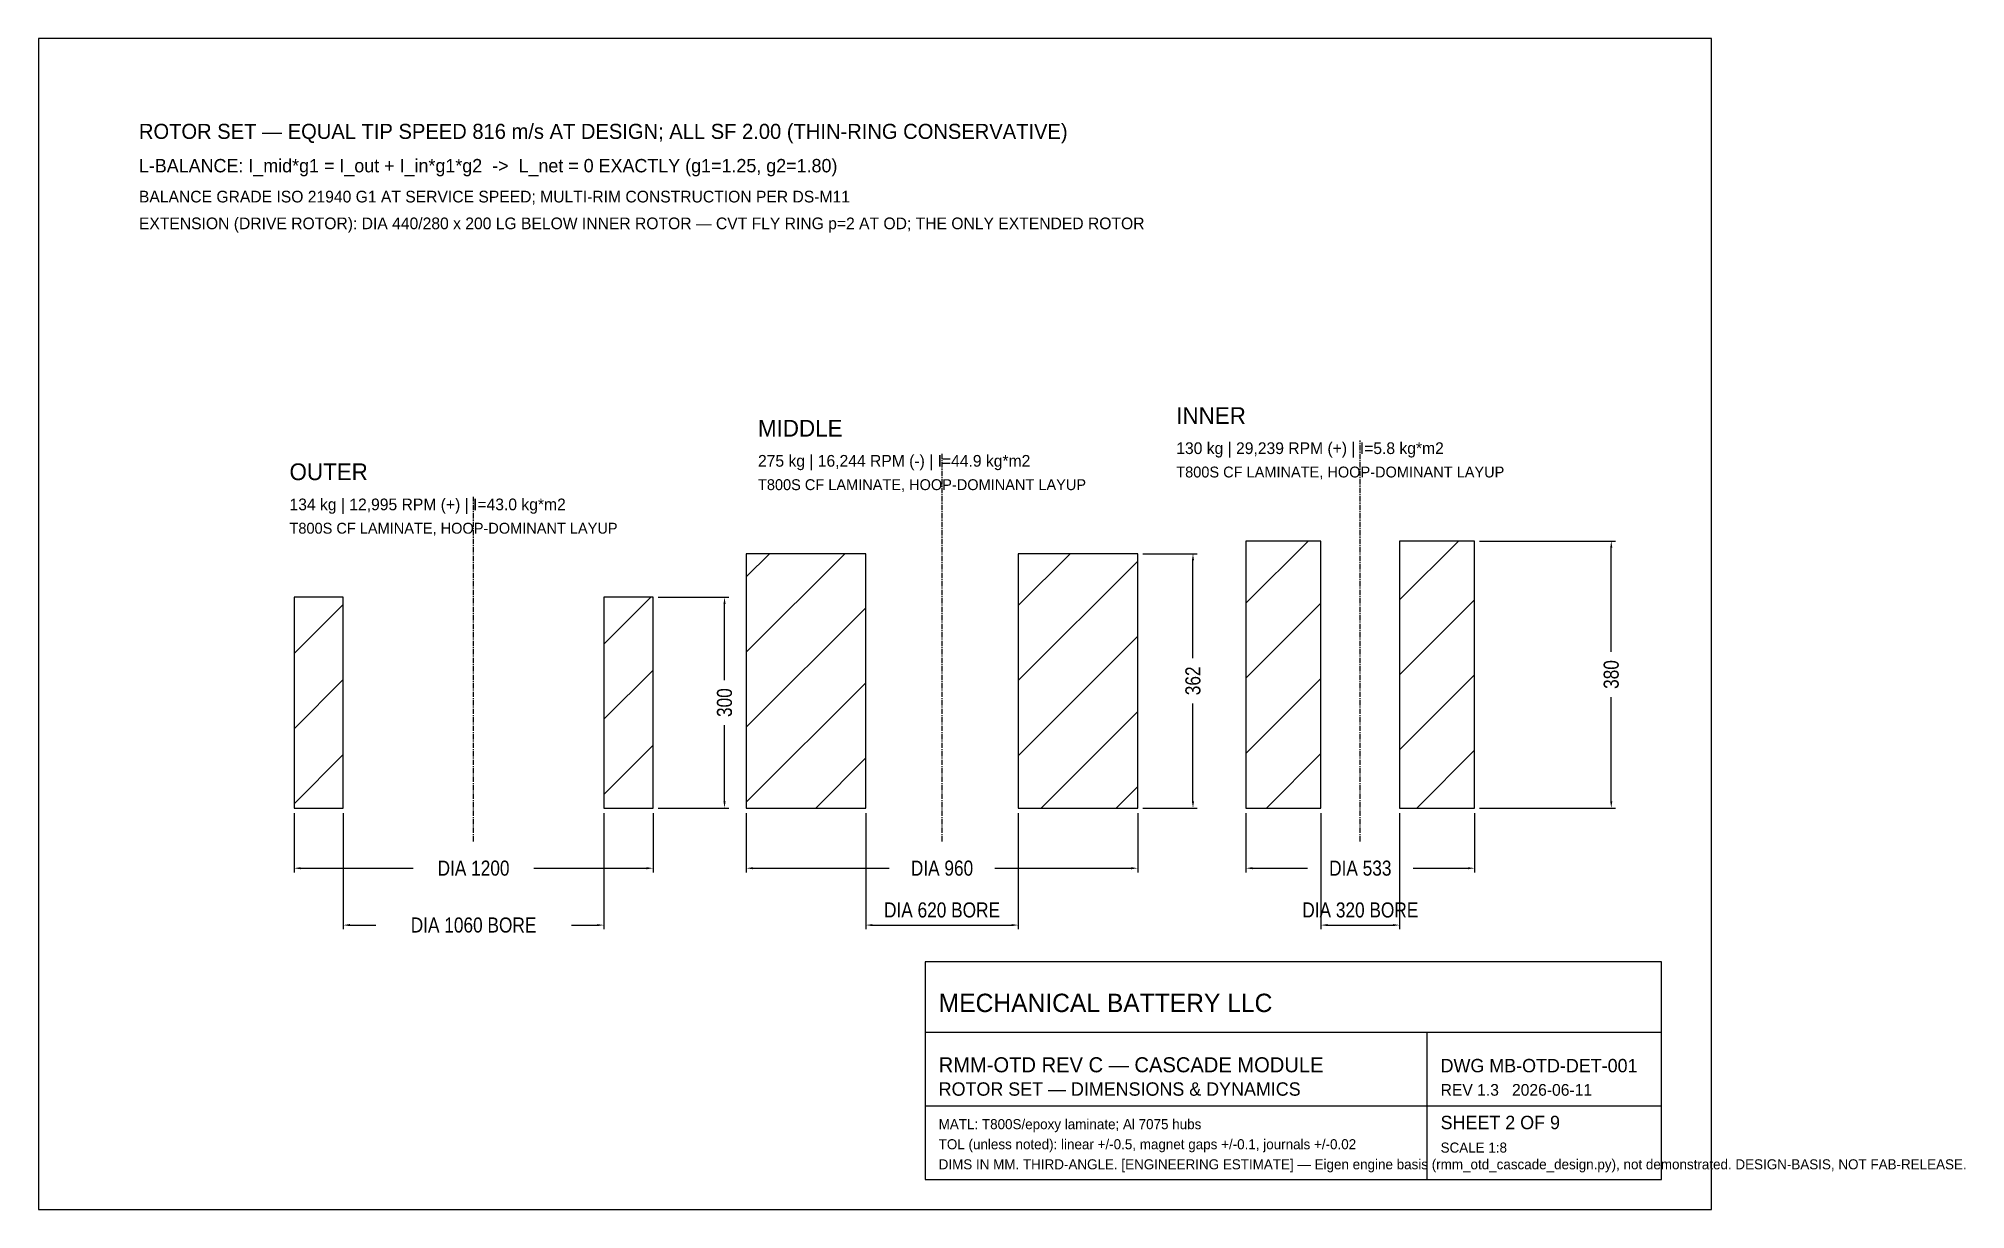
# Model space of a CAD drawing. Header units: millimetres. Extents: x 0 to 1152, y 0 to 700.
import ezdxf

# ---------------------------------------------------------------- set-up
doc = ezdxf.new("R2010")
doc.units = ezdxf.units.MM
doc.linetypes.add('CENTER', pattern=[5.08, 3.175, -0.635, 0.635, -0.635])
for name, color, linetype in [('CENTER', 1, 'CENTER'), ('DIM', 3, 'CONTINUOUS'), ('NOTE', 2, 'CONTINUOUS'), ('ROTOR', 9, 'CONTINUOUS')]:
    doc.layers.add(name, color=color, linetype=linetype)
for name, color, linetype, true_color in [('HATCH', 8, 'CONTINUOUS', 0x6e6e6e), ('TEXT', 7, 'CONTINUOUS', 0x000000), ('TITLE', 7, 'CONTINUOUS', 0x000000)]:
    doc.layers.add(name, color=color, linetype=linetype, true_color=true_color)
doc.styles.add('OpenSansCondensed-Light', font='OpenSansCondensed-Light.ttf')
doc.dimstyles.new('MB', dxfattribs={"dimtxt": 9, "dimasz": 4, "dimexe": 2.5, "dimexo": 3, "dimgap": 2, "dimtad": 1, "dimdec": 1, "dimcen": 2.5, "dimazin": 3, "dimtfac": 1, "dimtmove": 0, "dimatfit": 3})

# ---------------------------------------------------------------- blocks, each defined once
blk = doc.blocks.new('_CLOSEDFILLED')
at = {"color": 0, "linetype": 'BYBLOCK'}
blk.add_solid([(-1, 0.16), (0, 0), (-1, -0.16)], dxfattribs=at)
blk = doc.blocks.new('*D1')
for p, q in [((152.69, 237), (152.69, 201.5)), ((367.31, 237), (367.31, 201.5)), ((156.69, 204), (224, 204)), ((296, 204), (363.31, 204))]:
    blk.add_line(p, q)
at = {"layer": 'Defpoints'}
for p in [(152.69, 240), (367.31, 240), (152.69, 204)]:
    blk.add_point(p, dxfattribs=at)
at = {"layer": 'DIM', "xscale": 4, "yscale": 4, "rotation": 180}
blk.add_blockref('_CLOSEDFILLED', (152.69, 204), dxfattribs=at)
at = {"layer": 'DIM', "xscale": 4, "yscale": 4}
blk.add_blockref('_CLOSEDFILLED', (367.31, 204), dxfattribs=at)
at = {"layer": 'DIM', "insert": (260, 204), "char_height": 9, "attachment_point": 5, "style": 'OpenSansCondensed-Light'}
blk.add_mtext('DIA 1200', dxfattribs=at)
blk = doc.blocks.new('*D2')
for p, q in [((182.09, 237), (182.09, 167.5)), ((337.91, 237), (337.91, 167.5)), ((186.09, 170), (201.5, 170)), ((318.5, 170), (333.91, 170))]:
    blk.add_line(p, q)
at = {"layer": 'Defpoints'}
for p in [(182.09, 240), (337.91, 240), (182.09, 170)]:
    blk.add_point(p, dxfattribs=at)
at = {"layer": 'DIM', "xscale": 4, "yscale": 4, "rotation": 180}
blk.add_blockref('_CLOSEDFILLED', (182.09, 170), dxfattribs=at)
at = {"layer": 'DIM', "xscale": 4, "yscale": 4}
blk.add_blockref('_CLOSEDFILLED', (337.91, 170), dxfattribs=at)
at = {"layer": 'DIM', "insert": (260, 170), "char_height": 9, "attachment_point": 5, "style": 'OpenSansCondensed-Light'}
blk.add_mtext('DIA 1060 BORE', dxfattribs=at)
blk = doc.blocks.new('*D3')
for p, q in [((370.31, 366), (412.5, 366)), ((410, 316.5), (410, 362)), ((410, 244), (410, 289.5)), ((370.31, 240), (412.5, 240))]:
    blk.add_line(p, q)
at = {"layer": 'Defpoints'}
for p in [(367.31, 366), (367.31, 240), (410, 240)]:
    blk.add_point(p, dxfattribs=at)
at = {"layer": 'DIM', "xscale": 4, "yscale": 4}
for p, rotation in [((410, 366), 90), ((410, 240), 270)]:
    blk.add_blockref('_CLOSEDFILLED', p, dxfattribs=dict(at, rotation=rotation))
at = {"layer": 'DIM', "insert": (410, 303), "char_height": 9, "attachment_point": 5, "rotation": 90, "style": 'OpenSansCondensed-Light'}
blk.add_mtext('300', dxfattribs=at)
blk = doc.blocks.new('*D4')
for p, q in [((423.03, 237), (423.03, 201.5)), ((656.97, 237), (656.97, 201.5)), ((427.03, 204), (508.5, 204)), ((571.5, 204), (652.97, 204))]:
    blk.add_line(p, q)
at = {"layer": 'Defpoints'}
for p in [(423.03, 240), (656.97, 240), (423.03, 204)]:
    blk.add_point(p, dxfattribs=at)
at = {"layer": 'DIM', "xscale": 4, "yscale": 4, "rotation": 180}
blk.add_blockref('_CLOSEDFILLED', (423.03, 204), dxfattribs=at)
at = {"layer": 'DIM', "xscale": 4, "yscale": 4}
blk.add_blockref('_CLOSEDFILLED', (656.97, 204), dxfattribs=at)
at = {"layer": 'DIM', "insert": (540, 204), "char_height": 9, "attachment_point": 5, "style": 'OpenSansCondensed-Light'}
blk.add_mtext('DIA 960', dxfattribs=at)
blk = doc.blocks.new('*D6')
for p, q in [((659.97, 392.04), (692.5, 392.04)), ((690, 329.52), (690, 388.04)), ((690, 244), (690, 302.52)), ((659.97, 240), (692.5, 240))]:
    blk.add_line(p, q)
at = {"layer": 'Defpoints'}
for p in [(656.97, 392.04), (656.97, 240), (690, 240)]:
    blk.add_point(p, dxfattribs=at)
at = {"layer": 'DIM', "xscale": 4, "yscale": 4}
for p, rotation in [((690, 392.04), 90), ((690, 240), 270)]:
    blk.add_blockref('_CLOSEDFILLED', p, dxfattribs=dict(at, rotation=rotation))
at = {"layer": 'DIM', "insert": (690, 316.02), "char_height": 9, "attachment_point": 5, "rotation": 90, "style": 'OpenSansCondensed-Light'}
blk.add_mtext('362', dxfattribs=at)
blk = doc.blocks.new('*D7')
for p, q in [((721.666, 237), (721.666, 201.5)), ((858.334, 237), (858.334, 201.5)), ((725.666, 204), (758.5, 204)), ((821.5, 204), (854.334, 204))]:
    blk.add_line(p, q)
at = {"layer": 'Defpoints'}
for p in [(721.666, 240), (858.334, 240), (721.666, 204)]:
    blk.add_point(p, dxfattribs=at)
at = {"layer": 'DIM', "xscale": 4, "yscale": 4, "rotation": 180}
blk.add_blockref('_CLOSEDFILLED', (721.666, 204), dxfattribs=at)
at = {"layer": 'DIM', "xscale": 4, "yscale": 4}
blk.add_blockref('_CLOSEDFILLED', (858.334, 204), dxfattribs=at)
at = {"layer": 'DIM', "insert": (790, 204), "char_height": 9, "attachment_point": 5, "style": 'OpenSansCondensed-Light'}
blk.add_mtext('DIA 533', dxfattribs=at)
blk = doc.blocks.new('*D9')
for p, q in [((861.334, 399.6), (942.5, 399.6)), ((940, 333.3), (940, 395.6)), ((940, 244), (940, 306.3)), ((861.334, 240), (942.5, 240))]:
    blk.add_line(p, q)
at = {"layer": 'Defpoints'}
for p in [(858.334, 399.6), (858.334, 240), (940, 240)]:
    blk.add_point(p, dxfattribs=at)
at = {"layer": 'DIM', "xscale": 4, "yscale": 4}
for p, rotation in [((940, 399.6), 90), ((940, 240), 270)]:
    blk.add_blockref('_CLOSEDFILLED', p, dxfattribs=dict(at, rotation=rotation))
at = {"layer": 'DIM', "insert": (940, 319.8), "char_height": 9, "attachment_point": 5, "rotation": 90, "style": 'OpenSansCondensed-Light'}
blk.add_mtext('380', dxfattribs=at)

msp = doc.modelspace()

# ---------------------------------------------------------------- hatches: boundary and pattern name
at = {"layer": 'HATCH'}
h = msp.add_hatch(dxfattribs=at)
h.set_pattern_fill('ANSI31', scale=10)
h.paths.add_polyline_path([(423.03, 240), (494.43, 240), (494.43, 392.04), (423.03, 392.04)])
h = msp.add_hatch(dxfattribs=at)
h.set_pattern_fill('ANSI31', scale=10)
h.paths.add_polyline_path([(585.57, 240), (656.97, 240), (656.97, 392.04), (585.57, 392.04)])
h = msp.add_hatch(dxfattribs=at)
h.set_pattern_fill('ANSI31', scale=10)
h.paths.add_polyline_path([(721.666, 240), (766.48, 240), (766.48, 399.6), (721.666, 399.6)])
h = msp.add_hatch(dxfattribs=at)
h.set_pattern_fill('ANSI31', scale=10)
h.paths.add_polyline_path([(813.52, 240), (858.334, 240), (858.334, 399.6), (813.52, 399.6)])
h = msp.add_hatch(dxfattribs=at)
h.set_pattern_fill('ANSI31', scale=10)
h.paths.add_polyline_path([(152.69, 240), (182.09, 240), (182.09, 366), (152.69, 366)])
h = msp.add_hatch(dxfattribs=at)
h.set_pattern_fill('ANSI31', scale=10)
h.paths.add_polyline_path([(337.91, 240), (367.31, 240), (367.31, 366), (337.91, 366)])

# ---------------------------------------------------------------- linework, layer by layer
at = {"layer": 'CENTER'}
for p, q in [((540, 220), (540, 452.04)), ((790, 220), (790, 459.6)), ((260, 220), (260, 426))]:
    msp.add_line(p, q, dxfattribs=at)
at = {"layer": 'ROTOR'}
for points in [[(423.03, 240), (494.43, 240), (494.43, 392.04), (423.03, 392.04)], [(585.57, 240), (656.97, 240), (656.97, 392.04), (585.57, 392.04)], [(721.666, 240), (766.48, 240), (766.48, 399.6), (721.666, 399.6)], [(813.52, 240), (858.334, 240), (858.334, 399.6), (813.52, 399.6)], [(152.69, 240), (182.09, 240), (182.09, 366), (152.69, 366)], [(337.91, 240), (367.31, 240), (367.31, 366), (337.91, 366)]]:
    msp.add_lwpolyline(points, close=True, dxfattribs=at)
at = {"layer": 'TITLE'}
for p, q in [((530, 106), (970, 106)), ((830, 18), (830, 106)), ((530, 62), (970, 62))]:
    msp.add_line(p, q, dxfattribs=at)
for points in [[(0, 0), (1000, 0), (1000, 700), (0, 700)], [(530, 18), (970, 18), (970, 148), (530, 148)]]:
    msp.add_lwpolyline(points, close=True, dxfattribs=at)

# ---------------------------------------------------------------- texts
at = {"layer": 'NOTE'}
for s, height, p in [('L-BALANCE: I_mid*g1 = I_out + I_in*g1*g2  ->  L_net = 0 EXACTLY (g1=1.25, g2=1.80)', 8, (60, 620)), ('BALANCE GRADE ISO 21940 G1 AT SERVICE SPEED; MULTI-RIM CONSTRUCTION PER DS-M11', 7, (60, 602)), ('EXTENSION (DRIVE ROTOR): DIA 440/280 x 200 LG BELOW INNER ROTOR — CVT FLY RING p=2 AT OD; THE ONLY EXTENDED ROTOR', 7, (60, 586)), ('DIMS IN MM. THIRD-ANGLE. [ENGINEERING ESTIMATE] — Eigen engine basis (rmm_otd_cascade_design.py), not demonstrated. DESIGN-BASIS, NOT FAB-RELEASE.', 6, (538, 24))]:
    msp.add_text(s, height=height, dxfattribs=at).set_placement(p)
at = {"layer": 'TEXT'}
for s, height, p in [('275 kg | 16,244 RPM (-) | I=44.9 kg*m2', 7, (430, 444.04)), ('130 kg | 29,239 RPM (+) | I=5.8 kg*m2', 7, (680, 451.6)), ('T800S CF LAMINATE, HOOP-DOMINANT LAYUP', 6.5, (680, 437.6)), ('T800S CF LAMINATE, HOOP-DOMINANT LAYUP', 6.5, (430, 430.04)), ('134 kg | 12,995 RPM (+) | I=43.0 kg*m2', 7, (150, 418)), ('T800S CF LAMINATE, HOOP-DOMINANT LAYUP', 6.5, (150, 404)), ('ROTOR SET — DIMENSIONS & DYNAMICS', 8, (538, 68)), ('REV 1.3   2026-06-11', 7, (838, 68)), ('MATL: T800S/epoxy laminate; Al 7075 hubs', 6, (538, 48)), ('TOL (unless noted): linear +/-0.5, magnet gaps +/-0.1, journals +/-0.02', 6, (538, 36)), ('SCALE 1:8', 6, (838, 34))]:
    msp.add_text(s, height=height, dxfattribs=at).set_placement(p)
at = {"layer": 'TITLE'}
for s, height, p in [('ROTOR SET — EQUAL TIP SPEED 816 m/s AT DESIGN; ALL SF 2.00 (THIN-RING CONSERVATIVE)', 9, (60, 640)), ('INNER', 10, (680, 469.6)), ('MIDDLE', 10, (430, 462.04)), ('OUTER', 10, (150, 436)), ('MECHANICAL BATTERY LLC', 11, (538, 118)), ('RMM-OTD REV C — CASCADE MODULE', 9, (538, 82)), ('DWG MB-OTD-DET-001', 8, (838, 82)), ('SHEET 2 OF 9', 8, (838, 48))]:
    msp.add_text(s, height=height, dxfattribs=at).set_placement(p)

# ---------------------------------------------------------------- dimensions: what is measured, and where the dimension line sits
at = {"layer": 'DIM'}
for base, p1, p2, text, picture, middle in [((690, 240), (656.97, 240), (656.97, 392.04), '362', '*D6', (690, 316.02)), ((940, 240), (858.334, 240), (858.334, 399.6), '380', '*D9', (940, 319.8)), ((410, 240), (367.31, 240), (367.31, 366), '300', '*D3', (410, 303))]:
    dim = msp.add_linear_dim(base=base, p1=p1, p2=p2, angle=90, text=text, dimstyle='MB', dxfattribs=at)
    dim.commit()
    dim.dimension.update_dxf_attribs({"geometry": picture, "text_midpoint": middle})
for base, p1, p2, text, picture, middle in [((152.69, 204), (152.69, 240), (367.31, 240), 'DIA 1200', '*D1', (260, 204)), ((182.09, 170), (182.09, 240), (337.91, 240), 'DIA 1060 BORE', '*D2', (260, 170)), ((423.03, 204), (423.03, 240), (656.97, 240), 'DIA 960', '*D4', (540, 204)), ((721.666, 204), (721.666, 240), (858.334, 240), 'DIA 533', '*D7', (790, 204))]:
    dim = msp.add_linear_dim(base=base, p1=p1, p2=p2, text=text, dimstyle='MB', dxfattribs=at)
    dim.commit()
    dim.dimension.update_dxf_attribs({"geometry": picture, "text_midpoint": middle})
for base, p1, p2, text in [((494.43, 170), (494.43, 240), (585.57, 240), 'DIA 620 BORE'), ((766.48, 170), (766.48, 240), (813.52, 240), 'DIA 320 BORE')]:
    msp.add_linear_dim(base=base, p1=p1, p2=p2, text=text, dimstyle='MB', dxfattribs=at).render()

doc.saveas('drawing.dxf')
